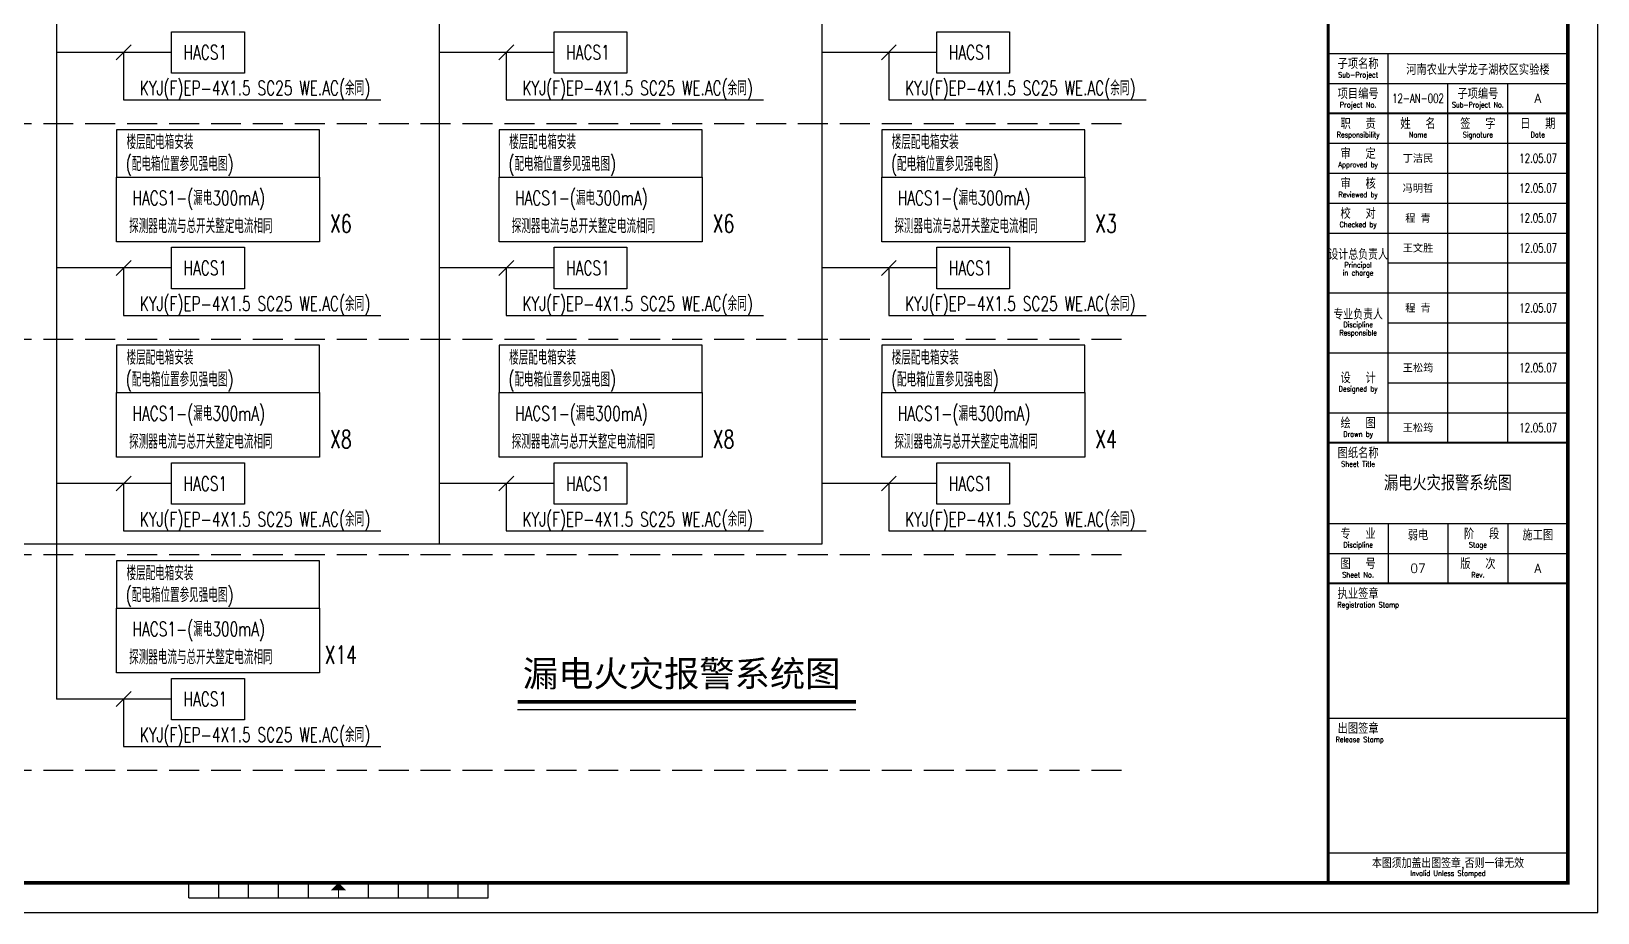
# Model space of a CAD drawing. Extents: x 913510 to 997610, y -270398 to 254224.
# Drawn here: x 945304 to 997610, y -270398 to -240960 of the extents above; entities that cross this region are included whole.
import ezdxf
from ezdxf.enums import TextEntityAlignment as Align

# ---------------------------------------------------------------- set-up
doc = ezdxf.new("R2010")
doc.units = 0
doc.header["$LTSCALE"] = 1000
doc.header["$MEASUREMENT"] = 0
doc.linetypes.add('DASH', pattern=[0.35, 0.25, -0.1])
for name, color, linetype in [('0A', 7, 'Continuous'), ('LGT1', 7, 'Continuous'), ('SM', 2, 'Continuous'), ('WZBZ', 7, 'Continuous'), ('图框', 139, 'Continuous'), ('电气-文字', 4, 'Continuous'), ('电气说明', 2, 'Continuous'), ('线路', 6, 'Continuous')]:
    doc.layers.add(name, color=color, linetype=linetype)
doc.styles.add('-宋体', font='', dxfattribs={"width": 0.8})
doc.styles.add('cyq', font='SIMPLEX.shx', dxfattribs={"width": 0.7, "height": 300, "bigfont": 'china3.shx'})
doc.styles.add('TKZ1_tjhts.shx', font='tjromant.shx', dxfattribs={"bigfont": 'tjhts.shx'})
doc.styles.add('TKZ2_tjkts.shx', font='tjromant.shx', dxfattribs={"bigfont": 'tjkts.shx'})
doc.styles.add('车', font='simhei.ttf')
doc.styles.get('-宋体').set_extended_font_data('SimSun')

# ---------------------------------------------------------------- blocks, each defined once
blk = doc.blocks.new('TJAD_TK_A1')
at = {"color": 0}
for p, q in [((1251.38, 643.45), (1331.38, 643.45)), ((1271.38, 513.45), (1271.38, 643.45)), ((1251.38, 633.45), (1331.38, 633.45)), ((1291.38, 513.45), (1291.38, 633.45)), ((1311.38, 513.45), (1311.38, 633.45)), ((1251.38, 613.45), (1331.38, 613.45)), ((1251.38, 603.45), (1331.38, 603.45)), ((1251.38, 593.45), (1331.38, 593.45)), ((1251.38, 583.45), (1331.38, 583.45)), ((1271.38, 573.45), (1331.38, 573.45)), ((1251.38, 563.45), (1331.38, 563.45)), ((1271.38, 553.45), (1331.38, 553.45)), ((1251.38, 543.45), (1331.38, 543.45)), ((1271.38, 533.45), (1331.38, 533.45)), ((1251.38, 523.45), (1331.38, 523.45)), ((1251.38, 486.45), (1331.38, 486.45)), ((1271.38, 486.45), (1271.38, 466.45)), ((1291.38, 486.45), (1291.38, 466.45)), ((1311.38, 486.45), (1311.38, 466.45)), ((1251.38, 476.45), (1331.38, 476.45)), ((1251.38, 421.45), (1331.38, 421.45)), ((1251.38, 376.45), (1331.38, 376.45))]:
    blk.add_line(p, q, dxfattribs=at)
for points, const_width in [([(1251.38, 940.45), (1251.38, 366.45)], 1), ([(1251.38, 623.45), (1331.38, 623.45)], 0.6), ([(1251.38, 513.45), (1331.38, 513.45)], 0.6), ([(1251.38, 466.45), (1331.38, 466.45)], 0.6)]:
    blk.add_lwpolyline(points, dxfattribs=dict(at, const_width=const_width))
at = {"layer": '图框', "color": 0}
for p, q in [((1341.38, 356.45), (1341.38, 950.45)), ((870.88, 361.45), (870.88, 366.45)), ((880.88, 361.45), (880.88, 366.45)), ((890.88, 361.45), (890.88, 366.45)), ((900.88, 361.45), (900.88, 366.45)), ((910.88, 361.45), (910.88, 366.45)), ((930.88, 361.45), (930.88, 366.45)), ((940.88, 361.45), (940.88, 366.45)), ((950.88, 361.45), (950.88, 366.45)), ((960.88, 361.45), (960.88, 366.45)), ((970.88, 361.45), (970.88, 366.45)), ((870.88, 361.45), (970.88, 361.45)), ((500.38, 356.45), (1341.38, 356.45))]:
    blk.add_line(p, q, dxfattribs=at)
at = {"layer": '图框', "color": 0, "const_width": 1.2}
blk.add_lwpolyline([(1331.38, 940.45), (525.38, 940.45), (525.38, 366.45), (1331.38, 366.45)], close=True, dxfattribs=at)
at = {"layer": '图框', "color": 0, "const_width": 0.3}
blk.add_lwpolyline([(920.88, 363.95), (920.88, 361.45)], dxfattribs=at)
at = {"layer": '图框', "color": 0}
blk.add_solid([(918.38, 363.95), (923.38, 363.95), (920.88, 366.45)], dxfattribs=at)
at = {"color": 0, "style": 'TKZ2_tjkts.shx'}
for s, height, p in [('子项名称', 3.6, (1261.38, 640)), ('项目编号', 3.6, (1261.38, 630)), ('职  责', 3.6, (1261.38, 620)), ('姓  名', 3.6, (1281.38, 620)), ('签  字', 3.6, (1301.38, 620)), ('日  期', 3.6, (1321.38, 620)), ('审  定', 3.6, (1261.38, 610)), ('审  核', 3.6, (1261.38, 600)), ('校  对', 3.6, (1261.38, 590)), ('设  计', 3.6, (1261.38, 535.1)), ('绘  图', 3.6, (1261.38, 520)), ('图纸名称', 3.6, (1261.38, 510)), ('专  业', 3.6, (1261.38, 483)), (' 阶  段', 3.6, (1301.38, 483)), ('图  号', 3.6, (1261.38, 473)), ('版  次', 3.6, (1301.38, 473)), ('执业签章', 3.6, (1261.38, 463)), ('出图签章', 3.6, (1261.38, 418)), ('本图须加盖出图签章,否则一律无效', 3, (1291.38, 372.88))]:
    blk.add_text(s, height=height, dxfattribs=at).set_placement(p, align=Align.MIDDLE_CENTER)
at = {"color": 0, "style": 'TKZ2_tjkts.shx', "width": 0.8}
for s, height, p in [('Sub-Project', 1.8, (1261.38, 636.3)), ('Project No.', 1.8, (1261.38, 626.3)), ('Responsibility', 1.8, (1261.38, 616.3)), ('Name', 1.8, (1281.38, 616.3)), ('Signature', 1.8, (1301.38, 616.3)), ('Date', 1.8, (1321.38, 616.3)), ('Approved by', 1.8, (1261.38, 606.3)), ('Reviewed by', 1.8, (1261.38, 596.3)), ('Checked by', 1.8, (1261.38, 586.3)), ('设计总负责人', 3.6, (1261.38, 576.33)), ('in charge', 1.8, (1261.38, 570.15)), ('Principal', 1.8, (1261.38, 572.8)), ('专业负责人', 3.6, (1261.38, 556.33)), ('Responsible', 1.8, (1261.38, 550.15)), ('Discipline', 1.8, (1261.38, 552.87)), ('Designed by', 1.8, (1261.38, 531.4)), ('Drawn by', 1.8, (1261.38, 516.3)), ('Sheet Title', 1.8, (1261.38, 506.3)), ('Discipline', 1.8, (1261.38, 479.3)), ('Stage', 1.8, (1301.38, 479.3)), ('Sheet No.', 1.8, (1261.38, 469.3)), ('Rev.', 1.8, (1301.38, 469.3)), ('Registration Stamp', 1.8, (1264.74, 459.3)), ('Release Stamp', 1.8, (1261.89, 414.3)), ('Invalid Unless Stamped', 1.8, (1291.38, 369.62))]:
    blk.add_text(s, height=height, dxfattribs=at).set_placement(p, align=Align.MIDDLE_CENTER)
at = {"layer": '图框', "color": 0}
for s, height, style, p in [('河南农业大学龙子湖校区实验楼', 3.6, 'TKZ1_tjhts.shx', (1301.38, 638.06)), ('子项编号', 3.6, 'TKZ2_tjkts.shx', (1301.38, 630)), ('A', 3, 'TKZ1_tjhts.shx', (1321.38, 628.45)), ('丁洁民', 2.5, '车', (1281.38, 608.45)), ('冯明哲', 2.5, '车', (1281.38, 598.45)), ('程 青', 2.5, '车', (1281.38, 588.45)), ('王文胜', 2.5, '车', (1281.38, 578.45)), ('程 青', 2.5, '车', (1281.38, 558.45)), ('王松筠', 2.5, '车', (1281.38, 538.45)), ('王松筠', 2.5, '车', (1281.38, 518.45)), ('弱电', 3.6, 'TKZ1_tjhts.shx', (1281.38, 482.61)), ('施工图', 3.6, 'TKZ1_tjhts.shx', (1321.38, 482.61)), ('A', 3, 'TKZ1_tjhts.shx', (1321.38, 471.45))]:
    blk.add_text(s, height=height, dxfattribs=dict(at, style=style)).set_placement(p, align=Align.MIDDLE_CENTER)
at = {"layer": '图框', "color": 0, "width": 0.7}
for s, height, style, p in [('12-AN-002', 3, 'TKZ1_tjhts.shx', (1281.38, 628.45)), ('Sub-Project No.', 1.8, 'TKZ2_tjkts.shx', (1301.38, 626.3)), ('12.05.07', 3, 'TKZ1_tjhts.shx', (1321.51, 608.45)), ('12.05.07', 3, 'TKZ1_tjhts.shx', (1321.51, 598.45)), ('12.05.07', 3, 'TKZ1_tjhts.shx', (1321.51, 588.45)), ('12.05.07', 3, 'TKZ1_tjhts.shx', (1321.51, 578.45)), ('12.05.07', 3, 'TKZ1_tjhts.shx', (1321.51, 558.45)), ('12.05.07', 3, 'TKZ1_tjhts.shx', (1321.51, 538.45)), ('12.05.07', 3, 'TKZ1_tjhts.shx', (1321.51, 518.45))]:
    blk.add_text(s, height=height, dxfattribs=dict(at, style=style)).set_placement(p, align=Align.MIDDLE_CENTER)

msp = doc.modelspace()

# ---------------------------------------------------------------- linework, layer by layer
at = {"layer": '0A', "color": 7}
for p, q in [((948137, -241913, -1252), (948634, -241416, -1252)), ((960914, -241913, -1252), (961411, -241416, -1252)), ((973691, -241913, -1252), (974188, -241416, -1252)), ((948385, -241665, -119), (948385, -243247, -119)), ((961162, -241665, -119), (961162, -243247, -119)), ((973939, -241665, -119), (973939, -243247, -119)), ((948385, -243247, -119), (956973, -243247, -119)), ((961162, -243247, -119), (969750, -243247, -119)), ((973939, -243247, -119), (982527, -243247, -119)), ((948137, -249113, -1252), (948634, -248616, -1252)), ((948385, -248865, -119), (948385, -250447, -119)), ((960914, -249113, -1252), (961411, -248616, -1252)), ((961162, -248865, -119), (961162, -250447, -119)), ((973691, -249113, -1252), (974188, -248616, -1252)), ((973939, -248865, -119), (973939, -250447, -119)), ((948385, -250447, -119), (956973, -250447, -119)), ((961162, -250447, -119), (969750, -250447, -119)), ((973939, -250447, -119), (982527, -250447, -119)), ((948137, -256313, -1252), (948634, -255816, -1252)), ((948385, -256065, -119), (948385, -257647, -119)), ((960914, -256313, -1252), (961411, -255816, -1252)), ((961162, -256065, -119), (961162, -257647, -119)), ((973691, -256313, -1252), (974188, -255816, -1252)), ((973939, -256065, -119), (973939, -257647, -119)), ((948385, -257647, -119), (956973, -257647, -119)), ((961162, -257647, -119), (969750, -257647, -119)), ((973939, -257647, -119), (982527, -257647, -119)), ((948137, -263513, -1252), (948634, -263016, -1252)), ((948385, -263265, -119), (948385, -264847, -119)), ((948385, -264847, -119), (956973, -264847, -119))]:
    msp.add_line(p, q, dxfattribs=at)
at = {"layer": 'LGT1', "color": 4, "ltscale": 15}
for p, q in [((946145, -220065, -1252), (946145, -263265, -1252)), ((958922, -220065, -1252), (958922, -258086, -1252)), ((971699, -227265, -1252), (971699, -258086, -1252)), ((949987, -241665, -1252), (946145, -241665, -1252)), ((962764, -241665, -1252), (958922, -241665, -1252)), ((975541, -241665, -1252), (971699, -241665, -1252)), ((949987, -248865, -1252), (946145, -248865, -1252)), ((962764, -248865, -1252), (958922, -248865, -1252)), ((975541, -248865, -1252), (971699, -248865, -1252)), ((949987, -256065, -1252), (946145, -256065, -1252)), ((962764, -256065, -1252), (958922, -256065, -1252)), ((975541, -256065, -1252), (971699, -256065, -1252)), ((971699, -258086, -1252), (921699, -258086, -238)), ((949987, -263265, -1252), (946145, -263265, -1252))]:
    msp.add_line(p, q, dxfattribs=at)
at = {"layer": 'LGT1', "elevation": -119}
for points in [[(949987, -242357), (949987, -240973), (952417, -240973), (952417, -242357), (949987, -242357)], [(962764, -242357), (962764, -240973), (965194, -240973), (965194, -242357), (962764, -242357)], [(975541, -242357), (975541, -240973), (977971, -240973), (977971, -242357), (975541, -242357)], [(949987, -249557), (949987, -248173), (952417, -248173), (952417, -249557), (949987, -249557)], [(962764, -249557), (962764, -248173), (965194, -248173), (965194, -249557), (962764, -249557)], [(975541, -249557), (975541, -248173), (977971, -248173), (977971, -249557), (975541, -249557)], [(949987, -256757), (949987, -255373), (952417, -255373), (952417, -256757), (949987, -256757)], [(962764, -256757), (962764, -255373), (965194, -255373), (965194, -256757), (962764, -256757)], [(975541, -256757), (975541, -255373), (977971, -255373), (977971, -256757), (975541, -256757)], [(949987, -263957), (949987, -262573), (952417, -262573), (952417, -263957), (949987, -263957)]]:
    msp.add_lwpolyline(points, dxfattribs=at)
at = {"layer": 'WZBZ', "elevation": -119}
for points in [[(954928, -245829), (954928, -247989), (948151, -247989), (948151, -245829), (954928, -245829), (954928, -244246), (948151, -244246), (948151, -245829)], [(967705, -245829), (967705, -247989), (960928, -247989), (960928, -245829), (967705, -245829), (967705, -244246), (960928, -244246), (960928, -245829)], [(980483, -245829), (980483, -247989), (973706, -247989), (973706, -245829), (980483, -245829), (980483, -244246), (973706, -244246), (973706, -245829)], [(954928, -253029), (954928, -255189), (948151, -255189), (948151, -253029), (954928, -253029), (954928, -251446), (948151, -251446), (948151, -253029)], [(967705, -253029), (967705, -255189), (960928, -255189), (960928, -253029), (967705, -253029), (967705, -251446), (960928, -251446), (960928, -253029)], [(980483, -253029), (980483, -255189), (973706, -255189), (973706, -253029), (980483, -253029), (980483, -251446), (973706, -251446), (973706, -253029)], [(954928, -260229), (954928, -262389), (948151, -262389), (948151, -260229), (954928, -260229), (954928, -258646), (948151, -258646), (948151, -260229)]]:
    msp.add_lwpolyline(points, dxfattribs=at)
at = {"layer": '电气说明'}
msp.add_line((961540, -263614, -238), (972838, -263614, -238), dxfattribs=at)
at = {"layer": '电气说明', "const_width": 124, "elevation": -1045}
msp.add_lwpolyline([(961540, -263360), (972838, -263360)], dxfattribs=at)
at = {"layer": '线路', "color": 0, "linetype": 'DASH', "ltscale": 4}
for p, q in [((981705, -244049, 119), (918465, -244049)), ((981705, -251249, 119), (918465, -251249)), ((981705, -258449, 119), (933077, -258449)), ((981705, -265649, 119), (918465, -265649))]:
    msp.add_line(p, q, dxfattribs=at)

# ---------------------------------------------------------------- block references
at = {"layer": '图框', "xscale": 100, "yscale": 100, "zscale": 100}
msp.add_blockref('TJAD_TK_A1', (863472, -306043), dxfattribs=at)

# ---------------------------------------------------------------- texts
at = {"layer": 'SM', "style": '-宋体'}
msp.add_text('漏电火灾报警系统图', height=864, dxfattribs=at).set_placement((961717, -262846, -1045))
at = {"layer": '图框', "style": 'TKZ1_tjhts.shx'}
for s, height, p in [('漏电火灾报警系统图', 500, (992610, -256048)), ('07', 300, (991610, -258898))]:
    msp.add_text(s, height=height, dxfattribs=at).set_placement(p, align=Align.MIDDLE_CENTER)
at = {"layer": '电气-文字', "style": 'cyq', "width": 0.7}
for s, height, p in [('HACS1', 480, (951114, -241905, -119)), ('HACS1', 480, (963891, -241905, -119)), ('HACS1', 480, (976668, -241905, -119)), ('KYJ(F)EP-4X1.5 SC25 WE.AC(余同)', 480, (952772, -243098, -119)), ('KYJ(F)EP-4X1.5 SC25 WE.AC(余同)', 480, (965549, -243098, -119)), ('KYJ(F)EP-4X1.5 SC25 WE.AC(余同)', 480, (978326, -243098, -119)), ('楼层配电箱安装', 480, (949600, -244897, -119)), ('楼层配电箱安装', 480, (962377, -244897, -119)), ('楼层配电箱安装', 480, (975154, -244897, -119)), ('(配电箱位置参见强电图)', 480, (950254, -245628, -119)), ('(配电箱位置参见强电图)', 480, (963031, -245628, -119)), ('(配电箱位置参见强电图)', 480, (975808, -245628, -119)), ('HACS1-(漏电300mA)', 480, (950893, -246765, -119)), ('HACS1-(漏电300mA)', 480, (963670, -246765, -119)), ('HACS1-(漏电300mA)', 480, (976447, -246765, -119)), ('探测器电流与总开关整定电流相同', 480, (950964, -247703, -119)), ('X6', 600, (955641, -247683, -119)), ('探测器电流与总开关整定电流相同', 480, (963741, -247703, -119)), ('X6', 600, (968419, -247683, -119)), ('探测器电流与总开关整定电流相同', 480, (976518, -247703, -119)), ('X3', 600, (981196, -247683, -119)), ('HACS1', 480, (951114, -249105, -119)), ('HACS1', 480, (963891, -249105, -119)), ('HACS1', 480, (976668, -249105, -119)), ('KYJ(F)EP-4X1.5 SC25 WE.AC(余同)', 480, (952772, -250298, -119)), ('KYJ(F)EP-4X1.5 SC25 WE.AC(余同)', 480, (965549, -250298, -119)), ('KYJ(F)EP-4X1.5 SC25 WE.AC(余同)', 480, (978326, -250298, -119)), ('楼层配电箱安装', 480, (949600, -252097, -119)), ('楼层配电箱安装', 480, (962377, -252097, -119)), ('楼层配电箱安装', 480, (975154, -252097, -119)), ('(配电箱位置参见强电图)', 480, (950254, -252828, -119)), ('(配电箱位置参见强电图)', 480, (963031, -252828, -119)), ('(配电箱位置参见强电图)', 480, (975808, -252828, -119)), ('HACS1-(漏电300mA)', 480, (950893, -253965, -119)), ('HACS1-(漏电300mA)', 480, (963670, -253965, -119)), ('HACS1-(漏电300mA)', 480, (976447, -253965, -119)), ('探测器电流与总开关整定电流相同', 480, (950964, -254903, -119)), ('X8', 600, (955641, -254883, -119)), ('探测器电流与总开关整定电流相同', 480, (963741, -254903, -119)), ('X8', 600, (968419, -254883, -119)), ('探测器电流与总开关整定电流相同', 480, (976518, -254903, -119)), ('X4', 600, (981196, -254883, -119)), ('HACS1', 480, (951114, -256305, -119)), ('HACS1', 480, (963891, -256305, -119)), ('HACS1', 480, (976668, -256305, -119)), ('KYJ(F)EP-4X1.5 SC25 WE.AC(余同)', 480, (952772, -257498, -119)), ('KYJ(F)EP-4X1.5 SC25 WE.AC(余同)', 480, (965549, -257498, -119)), ('KYJ(F)EP-4X1.5 SC25 WE.AC(余同)', 480, (978326, -257498, -119)), ('楼层配电箱安装', 480, (949600, -259297, -119)), ('(配电箱位置参见强电图)', 480, (950254, -260028, -119)), ('HACS1-(漏电300mA)', 480, (950893, -261165, -119)), ('X14', 600, (955641, -262083, -119)), ('探测器电流与总开关整定电流相同', 480, (950964, -262103, -119)), ('HACS1', 480, (951114, -263505, -119)), ('KYJ(F)EP-4X1.5 SC25 WE.AC(余同)', 480, (952772, -264698, -119))]:
    msp.add_text(s, height=height, dxfattribs=at).set_placement(p, align=Align.CENTER)

doc.saveas('drawing.dxf')
